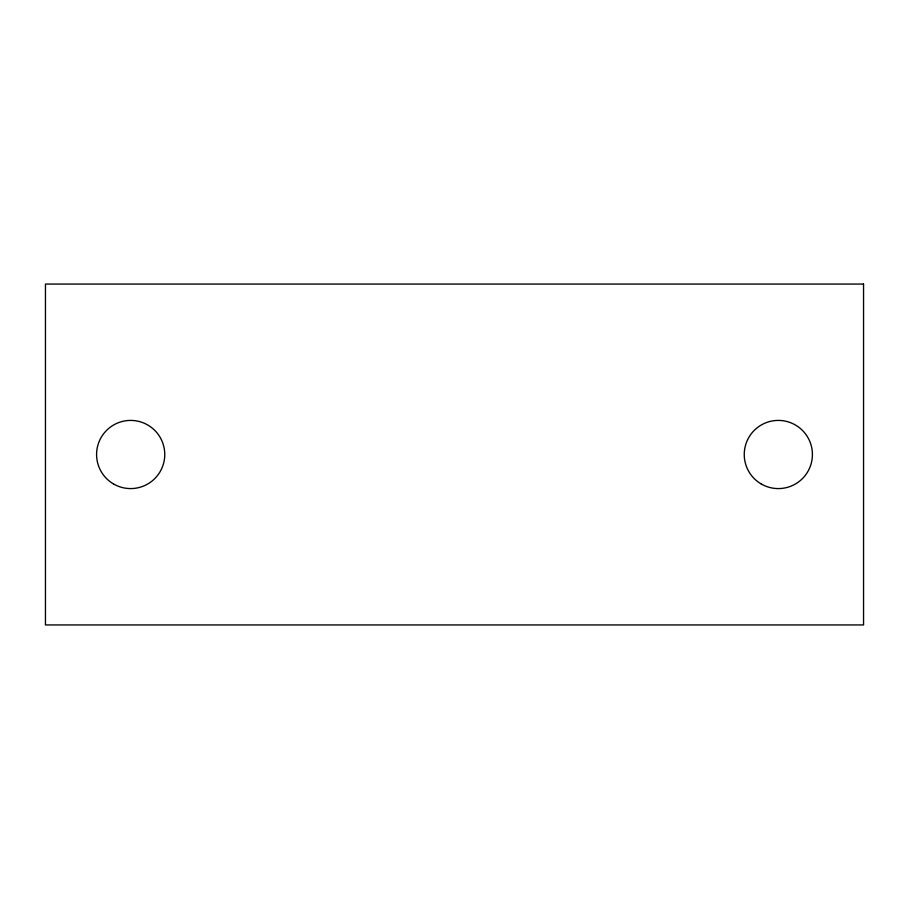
<?xml version="1.0" encoding="UTF-8"?>
<svg xmlns="http://www.w3.org/2000/svg" width="909" height="909" viewBox="0 0 909 909"><rect width="100%" height="100%" fill="white"/><g stroke="black" fill="none" stroke-linecap="round" stroke-linejoin="round"><path stroke-width="1.36" d="M863.55 284.062L45.45 284.062L45.45 624.938L863.55 624.938L863.55 284.062M761.288 484.02A34.087 34.087 0 0 0 812.419 454.5A34.087 34.087 0 0 0 761.288 424.98A34.087 34.087 0 0 0 761.288 484.02M113.625 484.02A34.087 34.087 0 0 0 164.756 454.5A34.087 34.087 0 0 0 113.625 424.98A34.087 34.087 0 0 0 113.625 484.02"/></g></svg>
